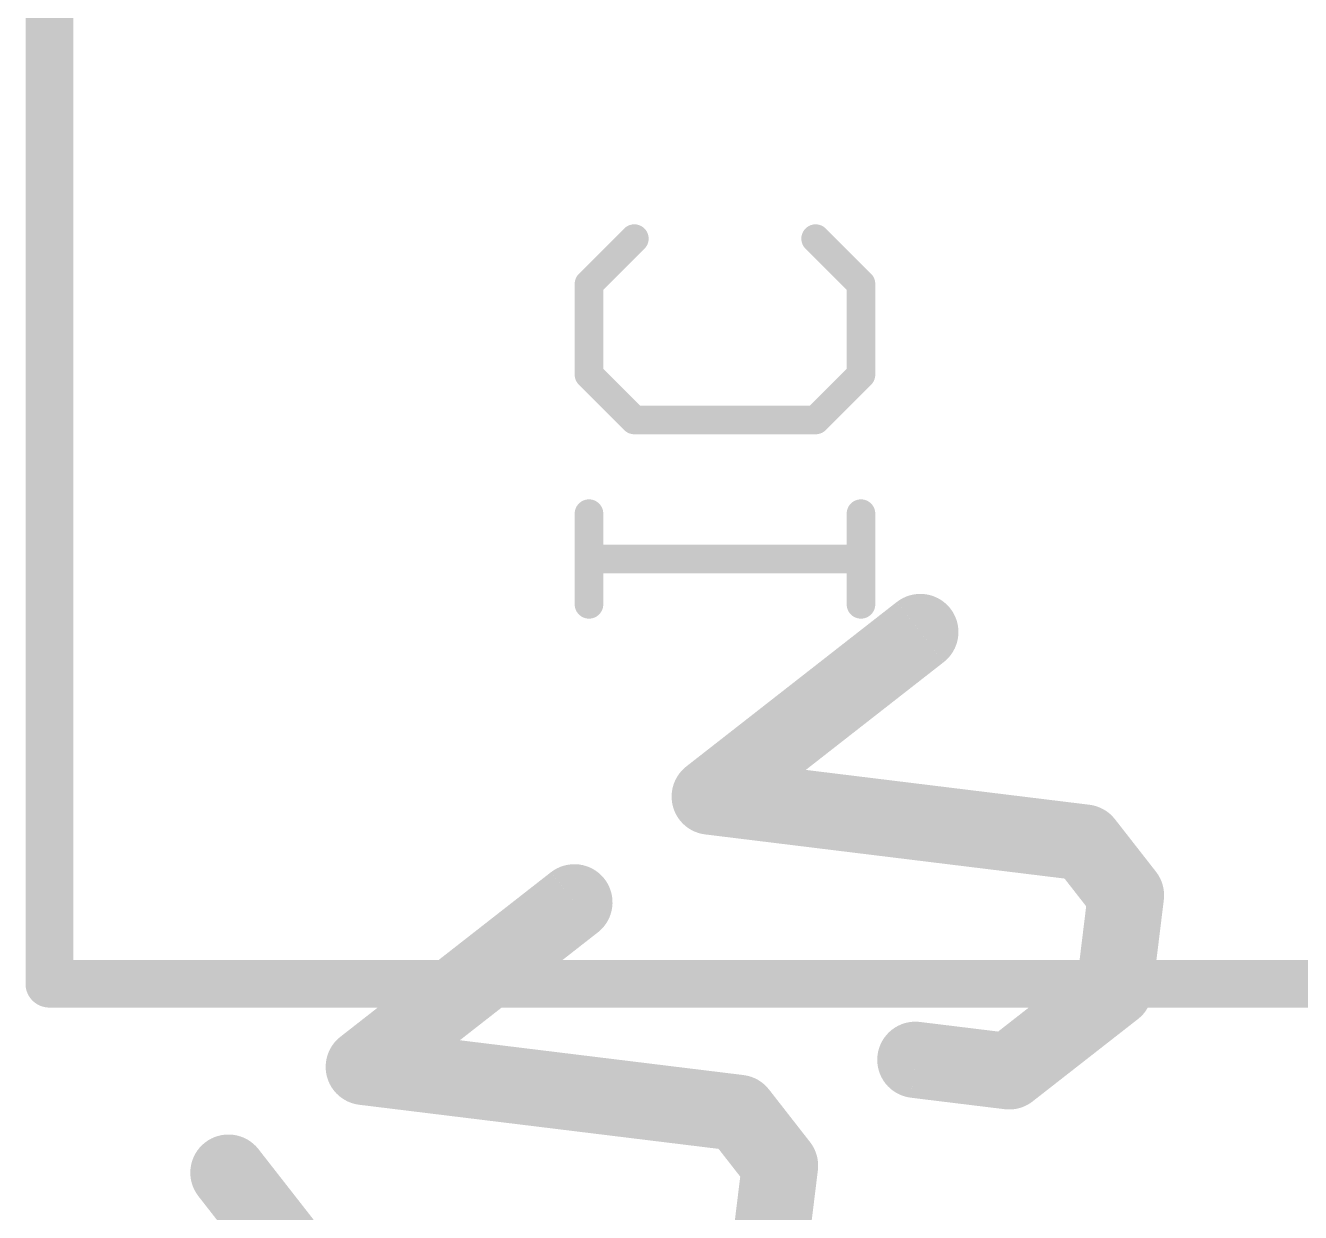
# Model space of a CAD drawing. Extents: x -0.1 to 20.3, y -11.4 to 28.1.
# Drawn here: x 3.826 to 7.223, y 12.361 to 15.522 of the extents above; entities that cross this region are included whole.
import ezdxf

# ---------------------------------------------------------------- set-up
doc = ezdxf.new("R2010")
doc.units = 0
for name, color, linetype in [('21', 41, 'CONTINUOUS'), ('22', 40, 'CONTINUOUS'), ('51', 53, 'CONTINUOUS')]:
    doc.layers.add(name, color=color, linetype=linetype)

msp = doc.modelspace()

# ---------------------------------------------------------------- linework, layer by layer
at = {"layer": '21'}
for points, const_width in [([(3.89, 12.97), (3.89, 16.47)], 0.127), ([(5.4482, 14.9544), (5.3275, 14.8337)], 0.0762), ([(6.0519, 14.8337), (5.9312, 14.9544)], 0.0762), ([(5.3275, 14.8337), (5.3275, 14.5922)], 0.0762), ([(6.0519, 14.5922), (6.0519, 14.8337)], 0.0762), ([(5.3275, 14.5922), (5.4482, 14.4715)], 0.0762), ([(5.9312, 14.4715), (6.0519, 14.5922)], 0.0762), ([(5.4482, 14.4715), (5.9312, 14.4715)], 0.0762), ([(5.3275, 13.9804), (5.3275, 14.2219)], 0.0762), ([(6.0519, 13.9804), (6.0519, 14.2219)], 0.0762), ([(6.0519, 14.1011), (5.3275, 14.1011)], 0.0762), ([(7.39, 12.97), (3.89, 12.97)], 0.127)]:
    msp.add_lwpolyline(points, dxfattribs=dict(at, const_width=const_width))
for points, const_width in [([(5.4617, 14.9409, 1), (5.4347, 14.9679)], 0.0381), ([(5.9446, 14.9679, 1), (5.9177, 14.9409)], 0.0381), ([(5.3465, 14.8337, 1), (5.3084, 14.8337)], 0.0381), ([(5.314, 14.8471, 1), (5.341, 14.8202)], 0.0381), ([(6.071, 14.8337, 1), (6.0329, 14.8337)], 0.0381), ([(6.0384, 14.8202, 1), (6.0654, 14.8471)], 0.0381), ([(5.3084, 14.5922, 1), (5.3465, 14.5922)], 0.0381), ([(5.341, 14.6057, 1), (5.314, 14.5787)], 0.0381), ([(6.0329, 14.5922, 1), (6.071, 14.5922)], 0.0381), ([(6.0654, 14.5787, 1), (6.0384, 14.6057)], 0.0381), ([(5.4482, 14.4905, 1), (5.4482, 14.4524)], 0.0381), ([(5.4347, 14.458, 1), (5.4617, 14.4849)], 0.0381), ([(5.9177, 14.4849, 1), (5.9446, 14.458)], 0.0381), ([(5.9312, 14.4524, 1), (5.9312, 14.4905)], 0.0381), ([(5.3465, 14.2219, 1), (5.3084, 14.2219)], 0.0381), ([(6.071, 14.2219, 1), (6.0329, 14.2219)], 0.0381), ([(5.3275, 14.1202, 1), (5.3275, 14.0821)], 0.0381), ([(6.0519, 14.0821, 1), (6.0519, 14.1202)], 0.0381), ([(5.3084, 13.9804, 1), (5.3465, 13.9804)], 0.0381), ([(6.0329, 13.9804, 1), (6.071, 13.9804)], 0.0381), ([(3.89, 13.0018, 1), (3.89, 12.9383)], 0.0635), ([(3.8582, 12.97, 1), (3.9218, 12.97)], 0.0635)]:
    msp.add_lwpolyline(points, format="xyb", dxfattribs=dict(at, const_width=const_width))
at = {"layer": '22', "const_width": 0.2032}
for points in [[(6.21, 13.9067), (5.6491, 13.4685)], [(5.6491, 13.4685), (6.6483, 13.3458)], [(6.6483, 13.3458), (6.7578, 13.2056)], [(5.2885, 13.1868), (4.7276, 12.7485)], [(6.7578, 13.2056), (6.7271, 12.9558)], [(6.7271, 12.9558), (6.4467, 12.7367)], [(4.7276, 12.7485), (5.7268, 12.6259)], [(6.4467, 12.7367), (6.1969, 12.7673)], [(5.7268, 12.6259), (5.8363, 12.4856)], [(5.0244, 11.6255), (4.367, 12.4668)], [(5.8363, 12.4856), (5.8056, 12.2358)]]:
    msp.add_lwpolyline(points, dxfattribs=at)
at = {"layer": '22', "const_width": 0.1016}
for points in [[(6.2413, 13.8667, 1), (6.1788, 13.9467)], [(5.6553, 13.5189, 1), (5.6429, 13.4181)], [(5.6178, 13.5085, 1), (5.6804, 13.4285)], [(6.6883, 13.3771, 1), (6.6082, 13.3145)], [(6.6421, 13.2954, 1), (6.6545, 13.3962)], [(5.3198, 13.1467, 1), (5.2573, 13.2268)], [(6.8082, 13.1994, 1), (6.7074, 13.2118)], [(6.7178, 13.1743, 1), (6.7978, 13.2369)], [(6.7584, 12.9158, 1), (6.6959, 12.9958)], [(6.6767, 12.962, 1), (6.7776, 12.9496)], [(4.7338, 12.799, 1), (4.7214, 12.6981)], [(4.6963, 12.7886, 1), (4.7589, 12.7085)], [(6.2031, 12.8178, 1), (6.1907, 12.7169)], [(6.4154, 12.7767, 1), (6.478, 12.6966)], [(6.4405, 12.6863, 1), (6.4529, 12.7871)], [(5.7668, 12.6571, 1), (5.6867, 12.5946)], [(5.7206, 12.5754, 1), (5.733, 12.6763)], [(4.4071, 12.4981, 1), (4.327, 12.4355)], [(5.8867, 12.4794, 1), (5.7859, 12.4918)], [(5.7963, 12.4544, 1), (5.8763, 12.5169)]]:
    msp.add_lwpolyline(points, format="xyb", dxfattribs=at)
at = {"layer": '51', "const_width": 0.127}
for points in [[(3.89, 12.97), (3.89, 16.47)], [(7.39, 12.97), (3.89, 12.97)]]:
    msp.add_lwpolyline(points, dxfattribs=at)
at = {"layer": '51', "const_width": 0.0635}
for points in [[(3.89, 13.0018, 1), (3.89, 12.9383)], [(3.8582, 12.97, 1), (3.9218, 12.97)]]:
    msp.add_lwpolyline(points, format="xyb", dxfattribs=at)

doc.saveas('drawing.dxf')
